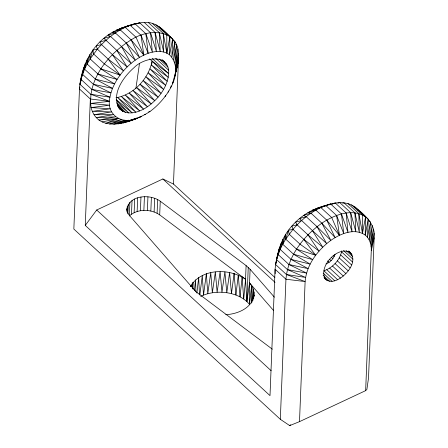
<?xml version="1.0" encoding="UTF-8"?>
<svg xmlns="http://www.w3.org/2000/svg" width="448" height="448" viewBox="0 0 448 448"><rect width="100%" height="100%" fill="white"/><g stroke="black" fill="none" stroke-linecap="round" stroke-linejoin="round"><path stroke-width="0.67" d="M191.044 286.681L191.044 285.309C202.838 268.234 229.572 268.184 245.554 279.25L246.87 301.526L249.452 304.31L251.642 285.779L249.553 282.934L250.102 269.265L246.103 265.586L160.25 201.214C150.198 193.614 128.089 194.975 126.829 210.213M249.452 304.31L249.553 282.934L273.392 310.335M251.446 303.139L251.642 285.779C253.574 288.971 254.29 292.712 253.949 296.402L254.01 295.019C252.286 308.146 237.524 314.098 225.803 314.675M79.929 86.979L79.475 88.984L90.339 98.997L85.26 225.406L270.004 395.623L275.083 269.214C276.707 253.725 281.142 237.832 291.878 226.078C300.614 215.757 312.676 208.729 325.758 205.486C334.981 202.143 346.226 200.866 354.693 206.814C364.398 214.558 375.844 224 374.153 237.882L368.525 377.955L366.884 389.418L365.652 390.634L299.499 421.646L289.705 425.6L280.325 419.306L73.847 229.057L79.475 88.984C80.864 66.293 92.254 43.882 112.33 32.334C122.22 27.261 133.067 23.341 144.194 22.4C154.991 21.437 163.111 29.389 169.949 36.596L169.585 54.813C186.245 72.475 165.245 100.509 149.962 111.518C133.672 122.052 98.437 135.257 91.078 107.598C87.287 79.442 108.405 53.81 131.141 39.894C149.335 27.524 180.482 29.288 178.545 57.646L173.466 184.055L274.842 277.463M252.857 300.664L253.098 288.792L251.838 302.506M354.693 206.814L365.557 216.826L365.193 235.043C369.824 238.717 371.51 244.854 371.28 250.561L365.652 390.634M253.68 298.693L253.893 291.889L253.434 298.766M127.047 211.999L127.266 206.534M127.898 213.886L128.279 204.322M129.892 202.283L129.343 215.947C137.525 208.617 150.858 208.813 159.701 214.883L245.554 279.25L243.701 299.012L246.87 301.526L249.553 282.934M131.494 214.15L132.042 200.486M134.12 212.654L134.669 198.985M137.122 211.512L137.676 197.842M140.414 210.756L140.963 197.092M143.87 210.42L144.418 196.756M147.386 210.515L147.935 196.846M150.842 211.03L151.39 197.361M154.112 211.949L154.661 198.285M157.102 213.248L157.651 199.584M159.701 214.883L160.25 201.214M245.554 279.25L246.103 265.586M246.87 301.526L248.242 267.361M280.325 419.306L285.947 279.227C287.846 256.144 303.414 236.163 321.843 223.182C334.807 214.385 355.169 206.724 368.267 219.234L367.466 237.261L370.502 222.141L369.018 220.774M299.499 421.646L305.122 281.568C306.494 264.746 317.626 250.152 330.831 240.374C340.396 233.71 354.407 227.668 365.193 235.043L368.267 219.234M159.085 26.583L172.659 39.004L171.858 57.03L174.894 41.905L172.917 40.085M91.812 89.354L110.964 92.848L112.504 88.39L95.424 79.162L84.554 69.149L87.108 64.002L87.399 58.85L84.554 69.149L80.942 79.341L91.812 89.354L109.962 97.188C105.571 114.363 121.778 125.278 137.049 118.339L123.021 122.892L132.838 119.543L118.322 123.844L128.794 120.17L113.826 124.23L124.986 120.215L109.586 124.034L121.475 119.666L105.655 123.267L118.328 118.535L98.935 120.047L115.601 116.85L96.225 117.639L113.327 114.632L93.99 114.738L111.563 111.922L92.271 111.378L110.326 108.769L91.078 107.598L109.637 105.218L90.434 103.454L109.514 101.338L90.804 94.276L79.934 84.263L83.793 67.816L82.494 74.284L93.358 84.297L110.964 92.848L109.962 97.188L90.804 94.276M278.544 251.77L279.401 248.052L278.102 254.514L288.966 264.527L308.112 268.621L291.032 259.392L280.162 249.379L282.716 244.233L283.007 239.086L280.162 249.379L276.556 259.577L287.42 269.59L305.57 277.424L286.412 274.506L275.542 264.494L278.398 252.392L278.253 253.775M174.894 41.905L173.622 59.741L176.613 45.265L175.627 44.358M370.502 222.141L369.23 239.971L372.221 225.501L370.468 243.13L373.414 229.275L371.157 246.68L374.058 233.419L371.28 250.561L374.153 237.882M190.943 286.698L191.044 285.309L190.534 286.524M192.433 288.641L192.987 282.447L193.094 289.313M176.613 45.265L174.86 62.894L177.806 49.039L175.549 66.444L178.45 53.189L175.672 70.325L178.086 62.367L178.545 57.646L175.672 70.325M194.415 290.746L195.546 279.815L195.922 291.553M82.494 74.922L82.79 72.156L80.942 79.341M196.874 293.054L198.677 277.48L199.494 294.862M199.853 294.868L202.311 275.486L203.493 295.12L200.704 296.425M84.554 69.149L85.338 63.358L82.494 74.284M172.855 81.984L172.682 83.272L174.188 77.487M280.162 249.379L280.946 243.589L278.102 254.514M348.751 250.919C360.091 260.736 345.369 277.603 334.796 280.812L323.926 270.799C332.696 267.82 340.021 259.991 341.802 250.841M135.884 88.486L139.479 63.588M151.547 65.302L152.146 61.152L149.677 58.878M172.659 39.004L169.585 54.813L166.858 53.122L169.949 36.596M347.967 203.599L358.837 213.612L362.466 233.358L365.557 216.826M175.526 72.346L174.222 78.809L178.086 62.367L175.224 74.469L177.072 67.29L175.022 74.273M152.281 58.486L168.689 73.601C169.736 52.668 143.685 57.45 133.969 67.721C123.166 77.062 109.687 95.805 120.484 109.603L118.983 108.209C126.605 116.614 139.462 112.314 147.448 106.758C158.346 99.058 167.535 87.259 168.689 73.601L152.146 61.152C148.585 78.697 133.896 94.646 116.015 97.77M276.556 259.577L278.398 252.392M170.621 87.774L171.153 85.848M87.108 64.002L89.936 54.382L90.121 58.912L87.108 64.002L97.978 74.015L114.565 83.882L112.504 88.39L93.358 84.297M168.084 92.249L168.459 90.966M282.716 244.233L285.544 234.618L285.729 239.142L282.716 244.233L293.586 254.246L310.173 264.118L291.032 259.392M79.934 84.263L81.34 79.621M275.542 264.494L276.147 262.506M95.424 79.162L114.565 83.882L117.102 79.414L100.99 68.925L90.121 58.912L92.91 50.019L97.367 49.146C106.271 38.836 117.326 30.106 130.15 25.256L141.019 35.269L148.137 53.323C154.123 51.302 160.927 50.439 166.858 53.122L166.79 34.714L155.926 24.702M165.11 96.611L165.508 95.34M293.586 254.246L312.71 259.65L296.598 249.155L285.729 239.142L288.518 230.255L292.975 229.376C301.879 219.066 312.934 210.336 325.758 205.486L336.627 215.499L343.745 233.554L341.471 213.982L330.602 203.969L316.574 208.522L320.785 207.318M325.993 263.928C330.282 262.394 333.62 258.614 335.065 254.335M124.578 27.255L120.966 28.291L134.994 23.738L145.863 33.751L148.137 53.323C135.173 58.106 124.494 67.889 117.102 79.414L97.978 74.015M90.121 58.912L97.367 49.146L96.27 45.842L101.506 44.593L112.375 54.606L127.126 66.954L116.788 50.355L103.908 38.326L110.561 36.439L121.43 46.452L135.223 60.144L126.235 42.952L115.366 32.939L112.33 32.334L120.271 29.882L131.141 39.894L143.83 55.082L141.019 35.269M285.729 239.142L292.975 229.376L291.878 226.078L297.114 224.829L307.983 234.842L322.734 247.19L312.402 230.586L299.516 218.557L306.174 216.675L317.038 226.688L330.831 240.374L321.843 223.182L310.974 213.17L307.938 212.57L315.879 210.118L326.749 220.13L339.438 235.318L336.627 215.499M85.26 225.406L96.701 209.989L162.854 178.976L173.466 184.055M289.705 425.6L290.528 424.788M132.798 119.319L127.87 121.374L141.355 116.581L138.723 117.421M120.271 29.882L116.659 30.05L130.15 25.256M315.879 210.118L312.267 210.286L325.758 205.486M137.732 23.47L139.698 22.781L150.562 32.794L156.391 51.486L155.064 32.413L144.194 22.4M332.03 204.165L335.306 203.017L346.17 213.03L351.999 231.722L350.672 212.649L339.802 202.636M134.994 23.738L125.177 27.087L128.481 26.107M321.44 207.094L330.602 203.969M116.659 30.05L125.222 27.311L136.091 37.324L143.83 55.082M133.454 119.106L136.746 118.054M312.267 210.286L320.83 207.542L331.699 217.554L339.438 235.318M144.362 114.699L145.684 114.29M129.797 25.715L133.095 24.741M135.738 23.957L139.698 22.781M115.366 32.939L108.058 35.112L110.561 36.439M148.63 111.91L149.962 111.518M321.446 207.122L326.066 205.755M328.703 204.971L330.686 204.383M332.007 203.991L335.306 203.017M310.974 213.17L303.666 215.342L306.174 216.675M337.848 203.162L339.153 202.81M105.924 40.342L99.954 41.922L101.506 44.593M301.532 220.573L295.562 222.158L297.114 224.829M342.703 203.162L344.042 202.826L354.911 212.839L359.318 232.232L358.837 213.612M102.094 121.929L118.328 118.535M324.682 278.477C327.169 281.378 331.29 281.904 334.796 280.812M90.339 98.997L109.514 101.338M287.42 269.59L306.572 273.084L288.966 264.527M100.99 68.925L120.075 75.051L108.231 59.158L97.367 49.146M296.598 249.155L315.683 255.287L303.839 239.389L292.975 229.376M286.412 274.506L305.122 281.568L285.947 279.227L275.083 269.214L275.173 273.678M350.728 252.739C338.044 244.72 317.302 267.221 325.674 279.384M120.075 75.051L104.423 63.952L93.554 53.939L92.91 50.019M315.683 255.287L300.031 244.182L289.162 234.17L288.518 230.255M272.339 349.194L196.056 291.822L129.545 215.611L128.044 213.461L127.148 211.182L126.885 208.846M108.231 59.158L123.435 70.874L112.375 54.606M303.839 239.389L319.043 251.11L307.983 234.842M116.357 99.725L132.154 112.879L117.779 97.574L135.839 112.202L121.498 96.6L139.67 110.936L125.317 95.066L143.573 109.105L129.158 93.01L147.448 106.758L132.938 90.468L151.217 103.942L136.573 87.506L154.795 100.722L139.989 84.174L158.099 97.171L143.102 80.562L161.056 93.363L145.852 76.731L163.604 89.387L148.159 72.817L165.682 85.333L150.002 68.858L167.238 81.29L151.34 64.943L168.252 77.353L152.146 61.152M116.71 102.687L128.705 112.952L116.178 99.966M117.314 105.162L125.563 112.42L116.81 103.634M118.731 107.615L122.802 111.294L117.387 106.053M116.788 50.355L131.074 63.358L121.43 46.452M312.402 230.586L326.682 243.589L317.038 226.688M351.534 204.932L362.398 214.945L362.466 233.358M152.359 23.363L163.229 33.376L166.858 53.122M148.434 22.596L159.303 32.609L163.71 51.996L163.229 33.376M162.137 59.696L164.702 62.059M161.913 60.032L166.527 64.282M159.102 58.962L167.815 66.993M155.725 58.313L168.543 70.118M348.533 251.283L351.994 254.47M346.304 250.723L352.727 256.637M343.515 250.527L352.901 259.174M341.645 251.961L352.514 261.974M340.704 254.912L351.574 264.925M339.254 257.914L350.118 267.926M333.166 255.59L334.186 256.525M337.338 260.842L348.208 270.855M331.307 257.275L332.836 258.686M335.042 263.586L345.912 273.599M329.588 259.258L331.117 260.663M327.606 260.921L329.134 262.332M332.455 266.039L343.319 276.052M329.666 268.111L340.53 278.124M326.782 269.718L337.652 279.731M323.176 273.134L332.069 281.327M323.154 275.341L329.577 281.254M323.96 277.413L327.415 280.599M162.854 178.976L275.038 282.341M96.701 209.989L271.152 370.726M321.843 223.182L335.11 237.602L326.749 220.13M126.235 42.952L139.502 57.372L131.141 39.894M250.102 269.265L274.4 297.198M357.403 209.222L358.518 210.678M161.795 28.991L163.279 30.923M341.471 213.982L347.956 232.35L346.17 213.03M145.863 33.751L152.348 52.119L150.562 32.794M350.672 212.649L355.807 231.683L354.911 212.839M155.064 32.413L160.199 51.447L159.303 32.609M242.133 277.021L240.027 296.828L243.701 299.012L242.133 277.021M238.286 275.139L235.917 295.025L240.027 296.828L238.286 275.139M234.08 273.633L231.47 293.636L235.917 295.025L234.08 273.633M206.36 273.879L203.493 295.12C212.374 291.732 222.264 291.396 231.47 293.636L229.611 272.541L226.783 292.701L224.902 271.88L221.962 292.236L220.114 271.684L217.118 292.247L215.359 271.958L212.352 292.746L210.739 272.692L207.777 293.709L206.36 273.879"/></g></svg>
